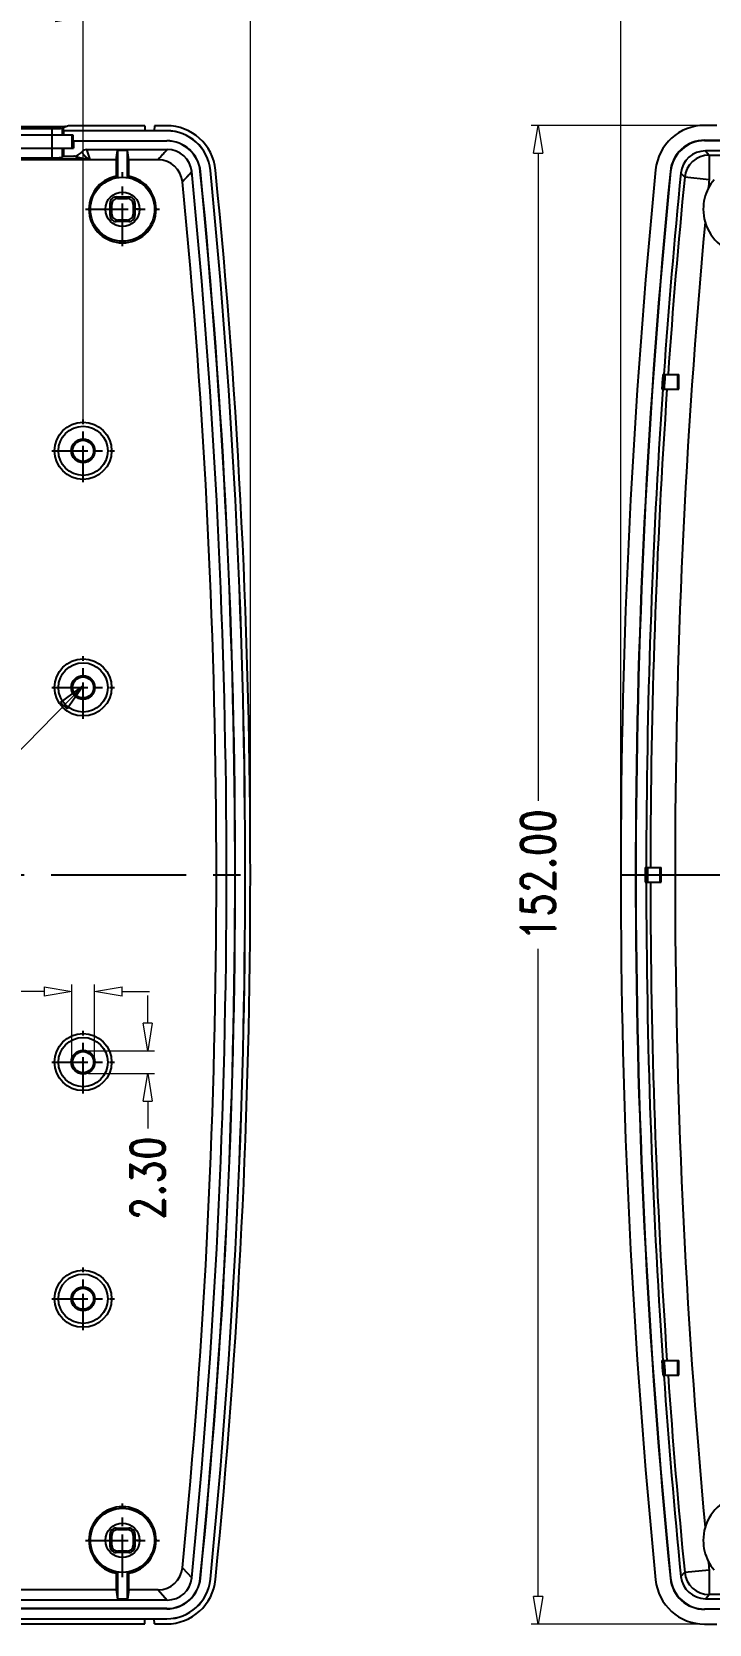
# Model space of a CAD drawing. Header units: millimetres. Extents: x 4625 to 5204, y 1432 to 1835.
# Drawn here: x 4998.2 to 5066.9, y 1588.7 to 1750.2 of the extents above; entities that cross this region are included whole.
import ezdxf

# ---------------------------------------------------------------- set-up
doc = ezdxf.new("R2010")
doc.units = ezdxf.units.MM
doc.linetypes.add('CENTER', pattern=[50.8, 31.75, -6.35, 6.35, -6.35])
doc.layers.add('06___PRT_ALL_SURFS', color=7, linetype='Continuous')
doc.layers.add('dim', color=3, linetype='Continuous', lineweight=9)
doc.styles.add('longtou', font='romand.shx', dxfattribs={"width": 0.8, "bigfont": 'fangsong.shx'})
doc.dimstyles.new('YanXiu', dxfattribs={"dimtxt": 2.5, "dimasz": 2.2, "dimexe": 1, "dimexo": 0, "dimgap": 0.66, "dimtad": 0, "dimzin": 1, "dimdsep": 46, "dimtxsty": 'longtou', "dimblk": 'CLOSEDBLANK', "dimcen": 0, "dimclrd": 3, "dimclre": 3, "dimclrt": 7, "dimazin": 0, "dimtfac": 1, "dimtofl": 0, "dimtmove": 0, "dimatfit": 3, "dimldrblk": 'CLOSEDBLANK', "dimfxl": 1, "dimlwd": 5, "dimlwe": 5, "dimarcsym": 0})

# ---------------------------------------------------------------- blocks, each defined once
blk = doc.blocks.new('_ClosedBlank')
at = {"color": 0, "linetype": 'ByBlock', "lineweight": -2}
for p, q in [((-1, 0.167), (0, 0)), ((-1, 0.167), (-1, -0.167)), ((0, 0), (-1, -0.167))]:
    blk.add_line(p, q, dxfattribs=at)
blk = doc.blocks.new('*D12')
at = {"layer": 'Defpoints', "color": 0}
for p in [(5049.53, 1740.74), (5066.43, 1740.74), (5066.43, 1588.74)]:
    blk.add_point(p, dxfattribs=at)
at = {"layer": 'dim', "color": 3, "lineweight": 5}
for p, q in [((5066.43, 1740.74), (5048.83, 1740.74)), ((5049.53, 1737.94), (5049.53, 1672.24)), ((5049.53, 1591.54), (5049.53, 1657.24)), ((5066.43, 1588.74), (5048.83, 1588.74))]:
    blk.add_line(p, q, dxfattribs=at)
at = {"layer": 'dim', "color": 3, "lineweight": 5, "xscale": 2.8, "yscale": 2.8, "zscale": 2.8}
for p, rotation in [((5049.53, 1740.74), 90), ((5049.53, 1588.74), 270)]:
    blk.add_blockref('_ClosedBlank', p, dxfattribs=dict(at, rotation=rotation))
at = {"layer": 'dim', "color": 7, "insert": (5049.53, 1664.74), "char_height": 3.5, "attachment_point": 5, "rotation": 90, "style": 'longtou'}
blk.add_mtext('152.00', dxfattribs=at)
blk = doc.blocks.new('*D11')
at = {"layer": 'Defpoints', "color": 0}
for p in [(5165.92, 1761.71), (5057.92, 1664.74), (5165.92, 1664.74)]:
    blk.add_point(p, dxfattribs=at)
at = {"layer": 'dim', "color": 3, "lineweight": 5}
for p, q in [((5057.92, 1664.74), (5057.92, 1762.41)), ((5165.92, 1664.74), (5165.92, 1762.41)), ((5060.72, 1761.71), (5104.42, 1761.71)), ((5163.12, 1761.71), (5119.42, 1761.71))]:
    blk.add_line(p, q, dxfattribs=at)
at = {"layer": 'dim', "color": 3, "lineweight": 5, "xscale": 2.8, "yscale": 2.8, "zscale": 2.8, "rotation": 180}
blk.add_blockref('_ClosedBlank', (5057.92, 1761.71), dxfattribs=at)
at = {"layer": 'dim', "color": 3, "lineweight": 5, "xscale": 2.8, "yscale": 2.8, "zscale": 2.8}
blk.add_blockref('_ClosedBlank', (5165.92, 1761.71), dxfattribs=at)
at = {"layer": 'dim', "color": 7, "insert": (5111.92, 1761.71), "char_height": 3.5, "attachment_point": 5, "style": 'longtou'}
blk.add_mtext('108.00', dxfattribs=at)
blk = doc.blocks.new('*D16')
at = {"layer": 'Defpoints', "color": 0}
for p in [(5002.21, 1652.91), (5002.21, 1646.28), (5004.51, 1646.28)]:
    blk.add_point(p, dxfattribs=at)
at = {"layer": 'dim', "color": 3, "lineweight": 5}
for p, q in [((4999.41, 1652.91), (4996.61, 1652.91)), ((5002.21, 1646.28), (5002.21, 1653.61)), ((5004.51, 1646.28), (5004.51, 1653.61)), ((5007.31, 1652.91), (5010.11, 1652.91))]:
    blk.add_line(p, q, dxfattribs=at)
at = {"layer": 'dim', "color": 3, "lineweight": 5, "xscale": 2.8, "yscale": 2.8, "zscale": 2.8}
blk.add_blockref('_ClosedBlank', (5002.21, 1652.91), dxfattribs=at)
at = {"layer": 'dim', "color": 3, "lineweight": 5, "xscale": 2.8, "yscale": 2.8, "zscale": 2.8, "rotation": 180}
blk.add_blockref('_ClosedBlank', (5004.51, 1652.91), dxfattribs=at)
at = {"layer": 'dim', "color": 7, "insert": (4991.58, 1652.91), "char_height": 3.5, "attachment_point": 5, "style": 'longtou'}
blk.add_mtext('2.30', dxfattribs=at)
blk = doc.blocks.new('*D15')
at = {"layer": 'Defpoints', "color": 0}
for p in [(5003.91, 1646.88), (5003.91, 1644.59), (5009.92, 1644.59)]:
    blk.add_point(p, dxfattribs=at)
at = {"layer": 'dim', "color": 3, "lineweight": 5}
for p, q in [((5009.92, 1649.68), (5009.92, 1652.48)), ((5003.91, 1646.88), (5010.62, 1646.88)), ((5003.91, 1644.59), (5010.62, 1644.59)), ((5009.92, 1641.79), (5009.92, 1638.99))]:
    blk.add_line(p, q, dxfattribs=at)
at = {"layer": 'dim', "color": 3, "lineweight": 5, "xscale": 2.8, "yscale": 2.8, "zscale": 2.8}
for p, rotation in [((5009.92, 1646.88), 270), ((5009.92, 1644.59), 90)]:
    blk.add_blockref('_ClosedBlank', p, dxfattribs=dict(at, rotation=rotation))
at = {"layer": 'dim', "color": 7, "insert": (5009.92, 1633.95), "char_height": 3.5, "attachment_point": 5, "rotation": 90, "style": 'longtou'}
blk.add_mtext('2.30', dxfattribs=at)
blk = doc.blocks.new('*D18')
at = {"layer": 'Defpoints', "color": 0}
for p in [(5020.36, 1756.61), (4912.36, 1664.74), (5020.36, 1664.74)]:
    blk.add_point(p, dxfattribs=at)
at = {"layer": 'dim', "color": 3, "lineweight": 5}
for p, q in [((4912.36, 1664.74), (4912.36, 1757.31)), ((5020.36, 1664.74), (5020.36, 1757.31)), ((4915.16, 1756.61), (4958.86, 1756.61)), ((5017.56, 1756.61), (4973.86, 1756.61))]:
    blk.add_line(p, q, dxfattribs=at)
at = {"layer": 'dim', "color": 3, "lineweight": 5, "xscale": 2.8, "yscale": 2.8, "zscale": 2.8, "rotation": 180}
blk.add_blockref('_ClosedBlank', (4912.36, 1756.61), dxfattribs=at)
at = {"layer": 'dim', "color": 3, "lineweight": 5, "xscale": 2.8, "yscale": 2.8, "zscale": 2.8}
blk.add_blockref('_ClosedBlank', (5020.36, 1756.61), dxfattribs=at)
at = {"layer": 'dim', "color": 7, "insert": (4966.36, 1756.61), "char_height": 3.5, "attachment_point": 5, "style": 'longtou'}
blk.add_mtext('108.00', dxfattribs=at)
blk = doc.blocks.new('*D25')
at = {"layer": 'Defpoints', "color": 0}
for p in [(5003.36, 1751.71), (4929.36, 1710.54), (5003.36, 1710.54)]:
    blk.add_point(p, dxfattribs=at)
at = {"layer": 'dim', "color": 3, "lineweight": 5}
for p, q in [((4929.36, 1710.54), (4929.36, 1752.41)), ((5003.36, 1710.54), (5003.36, 1752.41)), ((4932.16, 1751.71), (4959.99, 1751.71)), ((5000.56, 1751.71), (4972.73, 1751.71))]:
    blk.add_line(p, q, dxfattribs=at)
at = {"layer": 'dim', "color": 3, "lineweight": 5, "xscale": 2.8, "yscale": 2.8, "zscale": 2.8, "rotation": 180}
blk.add_blockref('_ClosedBlank', (4929.36, 1751.71), dxfattribs=at)
at = {"layer": 'dim', "color": 3, "lineweight": 5, "xscale": 2.8, "yscale": 2.8, "zscale": 2.8}
blk.add_blockref('_ClosedBlank', (5003.36, 1751.71), dxfattribs=at)
at = {"layer": 'dim', "color": 7, "insert": (4966.36, 1751.71), "char_height": 3.5, "attachment_point": 5, "style": 'longtou'}
blk.add_mtext('74.00', dxfattribs=at)

msp = doc.modelspace()

# ---------------------------------------------------------------- linework, layer by layer
at = {"color": 7, "linetype": 'Continuous'}
for p, q in [((5002.36, 1739.736), (4930.36, 1739.736)), ((4932.491, 1740.635), (5000.229, 1740.635)), ((4932.491, 1740.435), (5000.229, 1740.435)), ((5000.229, 1737.466), (5000.229, 1740.635)), ((5001.351, 1740.477), (5001.228, 1740.448)), ((5001.228, 1740.448), (5001.228, 1739.736)), ((5001.891, 1740.709), (5001.351, 1740.477)), ((5001.351, 1740.477), (5001.351, 1740.194)), ((5001.351, 1740.194), (5001.36, 1740.186)), ((5009.637, 1740.194), (5001.351, 1740.194)), ((5011.851, 1740.186), (5001.36, 1740.186)), ((5001.36, 1740.186), (5001.36, 1739.736)), ((5009.61, 1740.709), (5001.891, 1740.709)), ((5002.228, 1739.736), (5002.228, 1738.436)), ((5002.36, 1739.182), (5002.36, 1739.736)), ((5009.61, 1740.709), (5009.637, 1740.194)), ((5010.61, 1740.709), (5010.583, 1740.194)), ((5011.851, 1740.194), (5010.583, 1740.194)), ((5011.828, 1740.709), (5010.61, 1740.709)), ((5011.851, 1740.186), (5011.851, 1740.194)), ((5067.67, 1740.736), (5066.428, 1740.736)), ((4930.339, 1738.436), (5002.381, 1738.436)), ((5001.228, 1738.436), (5001.228, 1737.483)), ((5001.381, 1738.436), (5001.381, 1737.636)), ((5002.36, 1739.182), (5002.381, 1739.161)), ((5002.36, 1739.182), (5011.844, 1739.182)), ((5002.381, 1739.161), (5011.844, 1739.161)), ((5002.381, 1739.161), (5002.381, 1738.436)), ((5003.709, 1738.295), (5011.903, 1738.295)), ((5003.709, 1738.295), (5004.045, 1737.288)), ((5006.703, 1737.263), (5006.86, 1738.206)), ((5007.86, 1738.206), (5006.86, 1738.206)), ((5006.86, 1738.206), (5006.86, 1735.449)), ((5008.017, 1737.263), (5007.86, 1738.206)), ((5007.86, 1735.449), (5007.86, 1738.206)), ((5011.844, 1739.182), (5011.844, 1739.161)), ((5066.434, 1739.232), (5075.92, 1739.232)), ((5066.434, 1739.232), (5066.434, 1739.206)), ((5066.434, 1739.206), (5075.947, 1739.206)), ((5070.307, 1738.153), (5066.506, 1738.153)), ((5066.506, 1738.153), (5066.892, 1737.727)), ((5066.892, 1737.727), (5070.236, 1737.727)), ((5066.892, 1737.727), (5066.892, 1735.231)), ((5006.703, 1737.263), (4926.017, 1737.263)), ((5004.045, 1737.288), (4928.675, 1737.288)), ((5003.83, 1737.312), (4928.89, 1737.312)), ((4932.491, 1737.466), (5000.229, 1737.466)), ((5001.381, 1737.636), (5001.228, 1737.483)), ((5001.381, 1737.636), (5002.415, 1737.636)), ((5006.703, 1737.263), (5006.703, 1735.58)), ((5010.967, 1737.263), (5008.017, 1737.263)), ((5008.017, 1735.58), (5008.017, 1737.263)), ((5015.276, 1736.074), (5015.255, 1736.071)), ((5016.274, 1736.18), (5016.282, 1736.181)), ((5062.955, 1736.081), (5062.981, 1736.078)), ((5006.86, 1735.449), (5006.703, 1735.58)), ((5008.017, 1735.58), (5007.86, 1735.449)), ((5064.021, 1735.903), (5064.407, 1735.476)), ((5066.892, 1735.231), (5064.407, 1735.476)), ((5006.269, 1732.727), (5006.113, 1732.883)), ((5006.869, 1733.327), (5006.713, 1733.483)), ((5006.869, 1733.327), (5007.851, 1733.327)), ((5007.851, 1733.327), (5008.007, 1733.483)), ((5008.451, 1732.727), (5008.607, 1732.883)), ((5005.619, 1732.236), (5006.114, 1732.236)), ((5006.269, 1731.744), (5006.113, 1731.588)), ((5006.269, 1731.744), (5006.269, 1732.727)), ((5008.451, 1732.727), (5008.451, 1731.744)), ((5008.451, 1731.744), (5008.607, 1731.588)), ((5009.101, 1732.236), (5008.606, 1732.236)), ((5006.869, 1731.144), (5006.713, 1730.988)), ((5007.851, 1731.144), (5006.869, 1731.144)), ((5007.851, 1731.144), (5008.007, 1730.988)), ((5062.189, 1715.486), (5063.821, 1715.486)), ((5063.72, 1713.986), (5063.72, 1715.486)), ((5063.822, 1713.986), (5063.821, 1715.486)), ((5062.085, 1713.986), (5063.822, 1713.986)), ((5060.403, 1665.486), (5062.021, 1665.486)), ((5061.92, 1663.986), (5061.92, 1665.486)), ((5062.021, 1663.986), (5062.021, 1665.486)), ((5060.403, 1663.986), (5062.021, 1663.986)), ((5062.085, 1615.486), (5063.822, 1615.486)), ((5063.72, 1613.986), (5063.72, 1615.486)), ((5063.821, 1613.986), (5063.822, 1615.486)), ((5062.189, 1613.986), (5063.821, 1613.986)), ((5005.619, 1597.236), (5006.114, 1597.236)), ((5006.269, 1597.727), (5006.113, 1597.883)), ((5006.269, 1596.744), (5006.269, 1597.727)), ((5006.869, 1598.327), (5006.713, 1598.483)), ((5006.869, 1598.327), (5007.851, 1598.327)), ((5007.851, 1598.327), (5008.007, 1598.483)), ((5008.451, 1597.727), (5008.607, 1597.883)), ((5008.451, 1597.727), (5008.451, 1596.744)), ((5009.101, 1597.236), (5008.606, 1597.236)), ((5006.269, 1596.744), (5006.113, 1596.588)), ((5006.869, 1596.144), (5006.713, 1595.988)), ((5007.851, 1596.144), (5006.869, 1596.144)), ((5007.851, 1596.144), (5008.007, 1595.988)), ((5008.451, 1596.744), (5008.607, 1596.588)), ((5006.86, 1594.022), (5006.86, 1591.265)), ((5007.86, 1591.265), (5007.86, 1594.022)), ((5013.452, 1594.462), (5014.387, 1593.426)), ((5064.021, 1593.568), (5064.407, 1593.995)), ((5064.407, 1593.995), (5066.892, 1594.24)), ((5066.892, 1594.24), (5066.892, 1591.744)), ((5006.703, 1593.891), (5006.703, 1592.209)), ((5008.017, 1592.209), (5008.017, 1593.891)), ((5015.276, 1593.395), (5015.255, 1593.397)), ((5016.273, 1593.29), (5016.282, 1593.289)), ((5062.955, 1593.39), (5062.981, 1593.393)), ((5011.903, 1591.176), (4920.817, 1591.176)), ((5006.703, 1592.209), (4926.017, 1592.209)), ((5006.703, 1592.209), (5006.86, 1591.265)), ((5007.86, 1591.265), (5006.86, 1591.265)), ((5008.017, 1592.209), (5007.86, 1591.265)), ((5010.967, 1592.209), (5008.017, 1592.209)), ((5010.967, 1592.209), (5011.903, 1591.176)), ((5066.506, 1591.318), (5066.892, 1591.744)), ((5066.506, 1591.318), (5070.307, 1591.318)), ((5070.236, 1591.744), (5066.892, 1591.744)), ((4920.868, 1589.286), (5011.852, 1589.286)), ((5011.846, 1590.31), (4920.874, 1590.31)), ((5011.846, 1590.289), (4920.874, 1590.289)), ((5009.61, 1588.762), (5009.637, 1589.277)), ((5010.61, 1588.762), (5010.583, 1589.277)), ((5010.583, 1589.277), (5011.852, 1589.277)), ((5011.846, 1590.289), (5011.846, 1590.31)), ((5011.852, 1589.286), (5011.852, 1589.277)), ((5066.434, 1590.239), (5066.434, 1590.265)), ((5157.406, 1590.265), (5066.434, 1590.265)), ((5157.406, 1590.239), (5066.434, 1590.239)), ((4923.11, 1588.762), (5009.61, 1588.762)), ((5010.61, 1588.762), (5011.828, 1588.762)), ((5066.428, 1588.736), (5067.67, 1588.736))]:
    msp.add_line(p, q, dxfattribs=at)
at = {"color": 1, "linetype": 'CENTER', "ltscale": 0.136353}
for p, q in [((5007.36, 1728.486), (5007.36, 1735.985)), ((5003.61, 1732.236), (5011.11, 1732.236)), ((5007.36, 1593.486), (5007.36, 1600.985)), ((5003.61, 1597.236), (5011.11, 1597.236))]:
    msp.add_line(p, q, dxfattribs=at)
at = {"color": 1, "linetype": 'CENTER', "ltscale": 0.115722}
for p, q in [((5003.36, 1704.553), (5003.36, 1710.918)), ((5000.178, 1707.736), (5006.542, 1707.736)), ((5003.36, 1680.553), (5003.36, 1686.918)), ((5000.178, 1683.736), (5006.542, 1683.736)), ((5003.36, 1642.553), (5003.36, 1648.918)), ((5000.178, 1645.736), (5006.542, 1645.736)), ((5003.36, 1618.553), (5003.36, 1624.918)), ((5000.178, 1621.736), (5006.542, 1621.736))]:
    msp.add_line(p, q, dxfattribs=at)
at = {"color": 1, "linetype": 'CENTER', "ltscale": 0.43179}
msp.add_line((4912.386, 1664.736), (5020.334, 1664.736), dxfattribs=at)
at = {"color": 1, "linetype": 'CENTER', "ltscale": 0.432}
msp.add_line((5057.92, 1664.736), (5165.92, 1664.736), dxfattribs=at)
at = {"color": 7, "linetype": 'Continuous'}
for centre, radius in [((5007.36, 1732.236), 3.25), ((5007.36, 1732.236), 1.741), ((5003.36, 1707.736), 2.893), ((5003.36, 1707.736), 2.5), ((5003.36, 1707.736), 1.2), ((5003.36, 1707.736), 1.069), ((5003.36, 1683.736), 2.893), ((5003.36, 1683.736), 1.069), ((5003.36, 1645.736), 2.893), ((5003.36, 1645.736), 2.5), ((5003.36, 1645.736), 1.2), ((5003.36, 1645.736), 1.069), ((5003.36, 1621.736), 2.893), ((5003.36, 1621.736), 2.5), ((5003.36, 1621.736), 1.2), ((5003.36, 1621.736), 1.069), ((5007.36, 1597.236), 3.25), ((5007.36, 1597.236), 1.741)]:
    msp.add_circle(centre, radius, dxfattribs=at)
for centre, radius, start, end in [((5011.83, 1735.719), 4.991, 5.64166, 90.02404), ((5011.853, 1735.744), 4.45, 5.63965, 90.0336), ((5011.853, 1735.744), 4.442, 5.63372, 90.03366), ((5066.426, 1735.745), 4.991, 89.97596, 174.35645), ((5002.415, 1738.636), 1, 269.9825, 323.99968), ((5011.841, 1735.731), 3.451, 5.70214, 89.95726), ((5011.842, 1735.732), 3.429, 5.68581, 89.97357), ((5011.904, 1735.799), 2.496, 5.72995, 89.92549), ((5066.434, 1735.737), 3.495, 89.98405, 174.34885), ((5066.434, 1735.736), 3.47, 89.98782, 174.34352), ((5066.505, 1735.658), 2.495, 89.97677, 174.36181), ((5066.899, 1735.223), 2.505, 90.16536, 174.204), ((5003.825, 1738.236), 0.924, 270.3027, 278.15274), ((5003.719, 1735.378), 1.938, 80.32944, 86.72218), ((5003.64, 1736.358), 1.014, 66.49604, 71.84909), ((5010.968, 1734.767), 2.495, 5.57338, 90.02365), ((4296.36, 1664.736), 722.426, 354.332903, 5.66691), ((4296.36, 1664.736), 722.447, 354.332906, 5.66691), ((4296.36, 1664.736), 723.45, 354.332411, 5.66747), ((4295.769, 1664.736), 724.046, 354.337026, 5.662892), ((4296.36, 1664.736), 723.974, 354.334302, 5.665698), ((5781.92, 1664.736), 724, 174.332411, 185.667589), ((5781.92, 1664.736), 722.497, 174.332906, 185.667094), ((5781.92, 1664.736), 722.47, 174.332898, 185.66709), ((5007.36, 1732.236), 3.409, 101.11386, 78.88614), ((4296.36, 1664.736), 720.527, 354.40297, 5.59703), ((4296.36, 1664.736), 721.559, 354.328368, 5.671909), ((5781.92, 1664.736), 721.418, 174.33858, 175.966049), ((5781.92, 1664.736), 720.992, 174.369358, 175.963661), ((5070.92, 1732.236), 4.629, 196.42972, 40.32181), ((5781.92, 1664.736), 718.495, 174.36934, 174.439383), ((5070.92, 1732.236), 4.629, 139.67819, 152.72385), ((5006.71, 1732.886), 0.597, 89.69311, 180.30736), ((4840.52, 1732.199), 165.594, 0.0125, 0.2364), ((5007.36, 1882.742), 149.261, 269.75162, 270.24842), ((5008.01, 1732.886), 0.597, 359.69264, 90.30701), ((5170.367, 1732.209), 161.762, 179.76136, 179.99056), ((5070.932, 1732.235), 4.64, 152.78781, 179.99683), ((4844.353, 1732.262), 161.761, 359.76136, 359.99057), ((5006.71, 1731.585), 0.597, 179.69112, 270.30852), ((5008.01, 1731.585), 0.597, 269.69311, 0.30735), ((5174.199, 1732.272), 165.594, 180.0125, 180.2364), ((5070.913, 1732.231), 4.62, 179.94263, 196.40096), ((5007.36, 1581.729), 149.261, 89.75162, 90.24842), ((5781.92, 1664.736), 718.495, 174.71418, 185.28582), ((5781.92, 1664.736), 721.518, 175.966609, 176.086011), ((5781.92, 1664.736), 721.454, 175.966253, 176.085666), ((5782.291, 1664.71), 721.661, 175.96536, 176.084738), ((5781.92, 1664.736), 721.418, 176.085468, 179.940434), ((5781.92, 1664.736), 720.992, 176.083151, 179.940399), ((5781.92, 1664.736), 721.518, 179.940442, 180.059558), ((5781.92, 1664.736), 721.454, 179.940437, 180.059563), ((5796.23, 1664.736), 735.599, 179.941582, 180.058418), ((5781.92, 1664.736), 721.418, 180.059566, 183.914532), ((5781.92, 1664.736), 720.992, 180.059601, 183.916849), ((5781.92, 1664.736), 721.518, 183.913989, 184.033391), ((5781.92, 1664.736), 721.454, 183.914334, 184.033747), ((5782.418, 1664.77), 721.789, 183.915272, 184.03463), ((5781.92, 1664.736), 721.418, 184.033951, 185.66142), ((5781.92, 1664.736), 720.992, 184.036339, 185.630642), ((5007.36, 1597.236), 3.409, 281.11386, 258.88614), ((5070.92, 1597.236), 4.629, 319.67819, 163.57028), ((5006.71, 1597.886), 0.597, 89.69311, 180.30736), ((4840.521, 1597.199), 165.593, 0.0125, 0.2364), ((4844.353, 1597.262), 161.762, 359.76136, 359.99056), ((5007.36, 1747.742), 149.261, 269.75162, 270.24842), ((5008.01, 1597.886), 0.597, 359.69264, 90.30701), ((5170.367, 1597.209), 161.762, 179.76136, 179.99056), ((5174.199, 1597.272), 165.593, 180.0125, 180.2364), ((5070.913, 1597.24), 4.62, 163.59906, 180.05735), ((5070.932, 1597.236), 4.639, 180.00518, 207.21582), ((5006.71, 1596.585), 0.597, 179.69112, 270.30852), ((5007.36, 1446.729), 149.261, 89.75162, 90.24842), ((5008.01, 1596.585), 0.597, 269.69311, 0.30735), ((5000.148, 1601.86), 10.319, 309.43393, 310.57261), ((5014.624, 1601.923), 10.4, 229.43184, 230.56161), ((5010.968, 1594.704), 2.495, 269.97593, 354.42704), ((5066.899, 1594.248), 2.505, 185.79599, 269.83465), ((5781.92, 1664.736), 718.495, 185.560617, 185.630643), ((5070.92, 1597.236), 4.629, 207.27615, 220.32181), ((5011.83, 1593.753), 4.991, 269.97595, 354.35835), ((5011.847, 1593.735), 3.425, 269.9876, 354.3446), ((5011.847, 1593.734), 3.445, 269.98378, 354.34913), ((5011.854, 1593.726), 4.441, 269.97155, 354.36086), ((5011.854, 1593.726), 4.449, 269.97161, 354.36081), ((5011.904, 1593.672), 2.495, 269.97677, 354.35159), ((5066.426, 1593.726), 4.991, 185.64354, 270.02405), ((5066.434, 1593.734), 3.495, 185.65114, 270.01595), ((5066.434, 1593.735), 3.47, 185.65415, 270.01217), ((5066.505, 1593.813), 2.495, 185.63818, 270.02324)]:
    msp.add_arc(centre, radius, start, end, dxfattribs=at)
for centre, major_axis, ratio, start_param, end_param in [((5003.71, 1737.694), (-0.19, 0.57), 0.9984779, -0.3210504, 0.6203943), ((5000.229, 1737.484), (1, 0), 0.0174551, -1.5707963, -0.0174533), ((5006.869, 1732.727), (0.424, -0.424), 0.9999239, 2.3562326, 3.9269527), ((5007.851, 1732.727), (0.424, 0.424), 0.9999239, -0.7853601, 0.7853601), ((5006.869, 1731.744), (0.424, 0.424), 0.9999239, -3.9269527, -2.3562326), ((5007.851, 1731.744), (0.424, -0.424), 0.9999239, -0.7853601, 0.7853601), ((5006.869, 1597.727), (0.424, -0.424), 0.9999239, 2.3562326, 3.9269527), ((5007.851, 1597.727), (0.424, 0.424), 0.9999239, -0.7853601, 0.7853601), ((5006.869, 1596.744), (0.424, 0.424), 0.9999239, 2.3562326, 3.9269527), ((5007.851, 1596.744), (0.424, -0.424), 0.9999239, -0.7853601, 0.7853601)]:
    msp.add_ellipse(centre, major_axis=major_axis, ratio=ratio, start_param=start_param, end_param=end_param, dxfattribs=at)
for points, start_tangent, end_tangent in [([(5000.229, 1740.635), (5000.684, 1740.636), (5001.103, 1740.638)], (1, 0.0000019), (0.9999837, -0.0057017)), ([(5000.229, 1740.435), (5000.532, 1740.436), (5000.812, 1740.438), (5001.034, 1740.441), (5001.177, 1740.444), (5001.228, 1740.448)], (1, 0.0000903), (0.8096823, 0.5868685)), ([(5001.103, 1740.638), (5001.437, 1740.64), (5001.652, 1740.644)], (0.9999837, -0.0057017), (0.9952971, -0.0968693)), ([(5003.956, 1737.322), (5003.939, 1737.328), (5003.924, 1737.334), (5003.909, 1737.34), (5003.896, 1737.347), (5003.882, 1737.354), (5003.868, 1737.361), (5003.854, 1737.37), (5003.84, 1737.379), (5003.824, 1737.388), (5003.808, 1737.399), (5003.792, 1737.411), (5003.774, 1737.424), (5003.756, 1737.438), (5003.736, 1737.454), (5003.716, 1737.471), (5003.695, 1737.49), (5003.672, 1737.51), (5003.649, 1737.531), (5003.625, 1737.554), (5003.601, 1737.579), (5003.575, 1737.606), (5003.548, 1737.635), (5003.52, 1737.666), (5003.491, 1737.699), (5003.459, 1737.736), (5003.426, 1737.776), (5003.391, 1737.821), (5003.353, 1737.87), (5003.312, 1737.924), (5003.27, 1737.983), (5003.225, 1738.048)], (-0.9507187, 0.3100547), (-0.5661295, 0.8243163)), ([(5011.903, 1738.295), (5011.591, 1737.951), (5011.279, 1737.606), (5010.967, 1737.263)], (-0.6712574, -0.7412244), (-0.6717398, -0.7407872)), ([(5003.83, 1737.312), (5003.789, 1737.315), (5003.752, 1737.318), (5003.719, 1737.321), (5003.687, 1737.324), (5003.656, 1737.327), (5003.625, 1737.33), (5003.593, 1737.334), (5003.561, 1737.338), (5003.527, 1737.342), (5003.493, 1737.347), (5003.457, 1737.352), (5003.42, 1737.358), (5003.381, 1737.364), (5003.341, 1737.371), (5003.299, 1737.379), (5003.256, 1737.387), (5003.212, 1737.396), (5003.166, 1737.405), (5003.12, 1737.416), (5003.072, 1737.427), (5003.023, 1737.439), (5002.973, 1737.451), (5002.921, 1737.465), (5002.867, 1737.48), (5002.811, 1737.497), (5002.752, 1737.515), (5002.691, 1737.534), (5002.626, 1737.556), (5002.558, 1737.58), (5002.488, 1737.607), (5002.415, 1737.636)], (-0.9982893, 0.0584677), (-0.9259614, 0.3776181)), ([(5013.452, 1735.009), (5013.668, 1735.249), (5013.869, 1735.471), (5014.056, 1735.679), (5014.23, 1735.871), (5014.387, 1736.045)], (0.6704591, 0.7419465), (0.6699779, 0.742381))]:
    msp.add_spline(points, degree=3, dxfattribs=dict(at, start_tangent=start_tangent, end_tangent=end_tangent))
at = {"layer": '06___PRT_ALL_SURFS', "color": 7, "linetype": 'Continuous'}
for radius in [2.5, 1.2]:
    msp.add_circle((5003.36, 1683.736), radius, dxfattribs=at)

# ---------------------------------------------------------------- dimensions: what is measured, and where the dimension line sits
at = {"layer": 'dim'}
for base, p1, p2, picture, middle in [((5165.92, 1761.706), (5057.92, 1664.736), (5165.92, 1664.736), '*D11', (5111.92, 1761.706)), ((5020.36, 1756.606), (4912.36, 1664.736), (5020.36, 1664.736), '*D18', (4966.36, 1756.606)), ((5003.36, 1751.706), (4929.36, 1710.543), (5003.36, 1710.543), '*D25', (4966.36, 1751.706)), ((5002.212, 1652.91), (5004.508, 1646.284), (5002.212, 1646.284), '*D16', (4991.579, 1652.91))]:
    dim = msp.add_linear_dim(base=base, p1=p1, p2=p2, dimstyle='YanXiu', override={"dimtxt": 3.5, "dimasz": 2.8, "dimexe": 0.69965, "dimgap": 0.69965}, dxfattribs=at)
    dim.commit()
    dim.dimension.update_dxf_attribs({"geometry": picture, "text_midpoint": middle})
for base, p1, p2, picture, middle in [((5049.527, 1740.735), (5066.426, 1588.736), (5066.426, 1740.735), '*D12', (5049.527, 1664.736)), ((5009.918, 1644.587), (5003.911, 1646.884), (5003.911, 1644.587), '*D15', (5009.918, 1633.954))]:
    dim = msp.add_linear_dim(base=base, p1=p1, p2=p2, angle=90, dimstyle='YanXiu', override={"dimtxt": 3.5, "dimasz": 2.8, "dimexe": 0.69965, "dimgap": 0.69965}, dxfattribs=at)
    dim.commit()
    dim.dimension.update_dxf_attribs({"geometry": picture, "text_midpoint": middle})

# ---------------------------------------------------------------- leaders
at = {"layer": 'dim', "annotation_type": 0, "has_hookline": 1, "hookline_direction": 1, "text_width": 7.215}
msp.add_leader([(5003.36, 1683.886), (4993.776, 1674.151), (4990.976, 1674.151)], dimstyle='YanXiu', override={"dimtxt": 3.5, "dimasz": 2.8, "dimexe": 0.69965, "dimgap": 0.69965}, dxfattribs=at)

doc.saveas('drawing.dxf')
